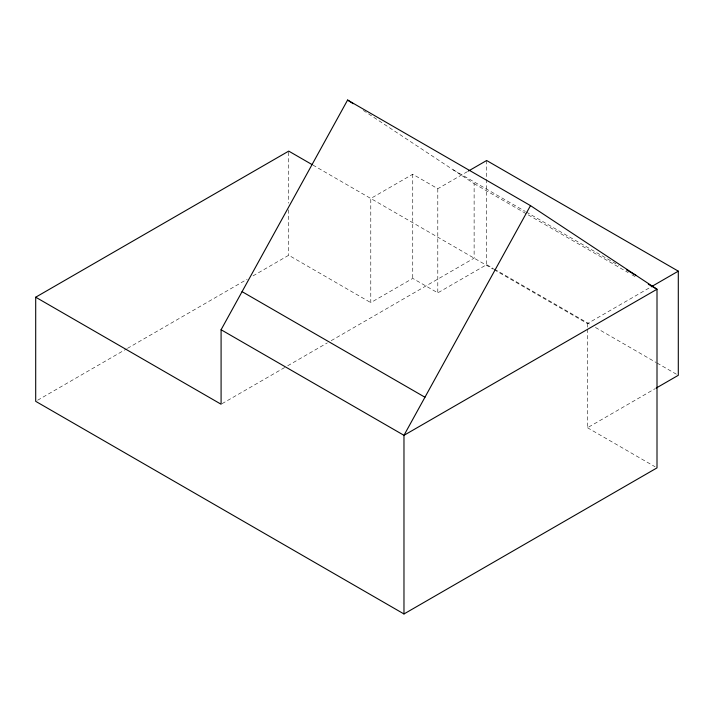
<?xml version="1.0" encoding="UTF-8"?>
<svg xmlns="http://www.w3.org/2000/svg" width="714" height="714" viewBox="0 0 714 714"><rect width="100%" height="100%" fill="white"/><g stroke="black" fill="none" stroke-linecap="round" stroke-linejoin="round"><path stroke-width="0.54" stroke-dasharray="3.57 2.68" d="M467.491 171.574L437.798 188.719L412.746 174.252L370.78 198.483L370.78 302.629L412.746 278.398L437.798 292.865L486.645 264.653L493.392 268.544M37.628 400.224L126.485 348.932M127.449 348.37L247.205 279.228M252.997 275.89L288.733 255.255L370.78 302.629M222.054 403.678L286.76 366.318M287.724 365.755L327.324 342.898M331.189 340.667L474.123 258.147L474.123 183.659L363.346 110.438M494.293 269.794L587.488 323.594L650.284 287.34M587.488 329.136L587.488 427.74L655.113 388.693M453.14 169.789L525.334 211.469M526.289 212.022L618.699 265.376M474.123 183.659L628.133 272.569M631.979 274.792L636.79 277.576M494.356 269.107L591.62 325.263M595.476 327.485L656.148 362.516M657.112 363.069L676.372 374.19M312.866 165.041L493.338 269.24M587.488 427.74L655.077 466.76M587.488 323.594L587.488 328.029M486.645 160.516L486.645 178.241M486.645 179.348L486.645 264.653M437.798 188.719L437.798 292.865M412.746 174.252L412.746 278.398M288.733 152.225L288.733 203.187M288.733 209.827L288.733 255.255"/><path stroke-width="1.07" d="M35.7 297.202L221.09 404.231L221.09 329.743L347.602 100.04L530.493 205.623L657.005 289.241L657.005 467.875L403.972 613.96L35.7 401.339L35.7 297.202L288.733 151.109L311.902 164.488M530.493 205.623L403.972 435.326L403.972 613.96M468.446 171.021L486.645 160.516L678.3 271.159L678.3 375.305L656.077 388.139M651.248 286.778L678.3 271.159M626.401 269.821L636.022 275.372M648.339 284.243L657.005 289.241L403.972 435.326L221.09 329.743M242.073 291.651L424.955 397.234M347.602 100.04L353.162 103.709"/></g></svg>
